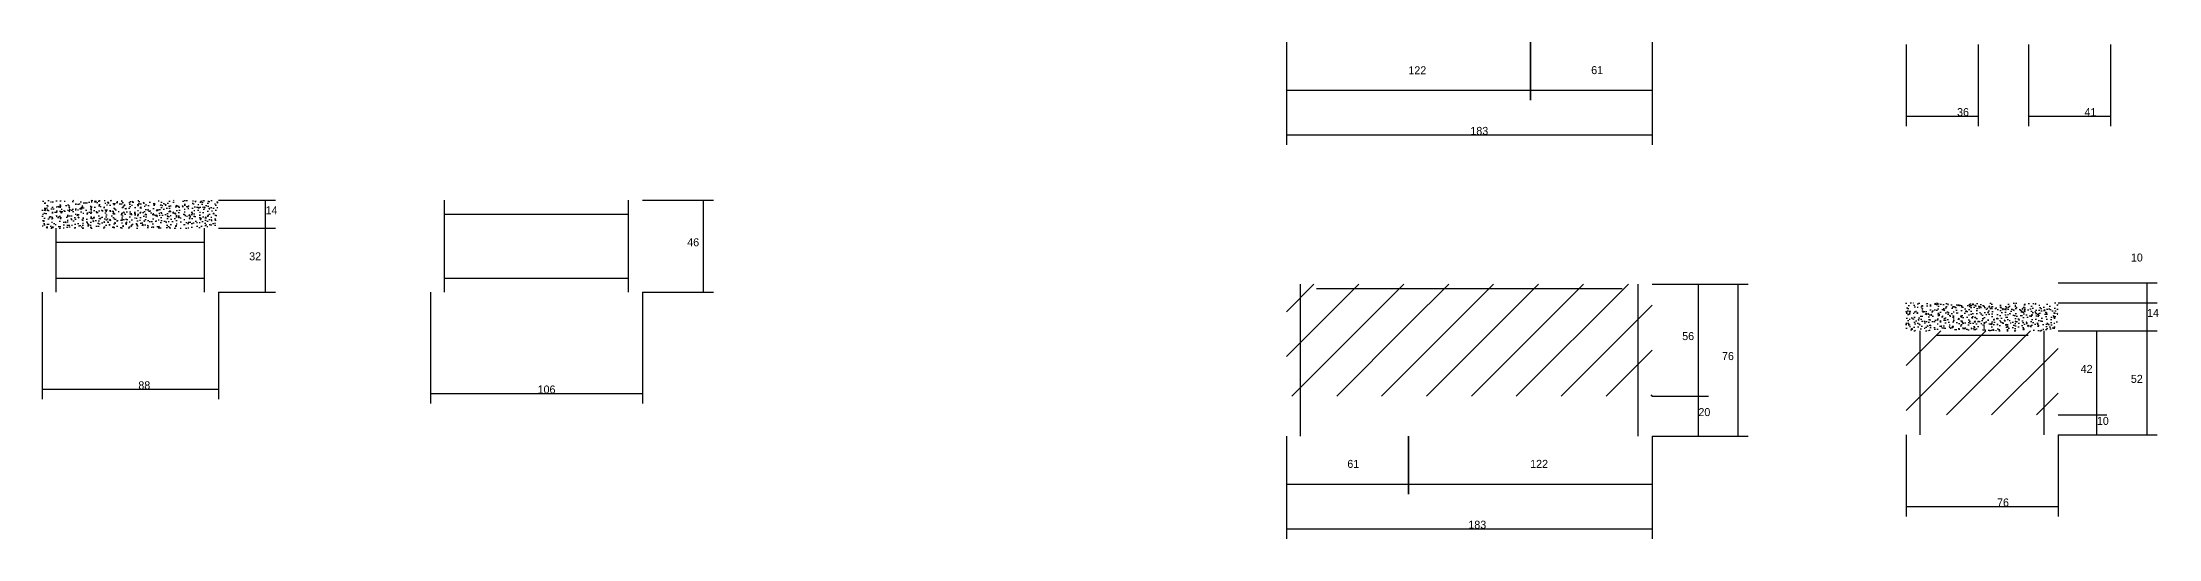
# Model space of a CAD drawing. Header units: metres. Extents: x 51528 to 133537, y 28019 to 29041.
# Drawn here: x 132479 to 133537, y 28749 to 28998 of the extents above; entities that cross this region are included whole.
import ezdxf

# ---------------------------------------------------------------- set-up
doc = ezdxf.new("R2010")
doc.units = ezdxf.units.M
for name, color, linetype in [('COTA', 241, 'Continuous'), ('Hachura', 253, 'Continuous'), ('SARR_2.2x7', 40, 'Continuous')]:
    doc.layers.add(name, color=color, linetype=linetype)

msp = doc.modelspace()

# ---------------------------------------------------------------- hatches: boundary and pattern name
at = {"layer": 'COTA'}
h = msp.add_hatch(dxfattribs=at)
h.set_pattern_fill('AR-CONC', scale=0.03)
h.paths.add_polyline_path([(132567.3, 28904.6), (132567.3, 28918.6), (132479.3, 28918.6), (132479.3, 28904.6)])
h = msp.add_hatch(dxfattribs=at)
h.set_pattern_fill('AR-CONC', scale=0.03)
h.paths.add_polyline_path([(133487, 28853.3), (133487, 28867.3), (133487, 28867.3), (133411.1, 28867.3), (133411.1, 28867.3), (133411.1, 28853.3), (133411.1, 28853.3), (133487, 28853.3)])
at = {"layer": 'Hachura'}
h = msp.add_hatch(dxfattribs=at)
h.set_pattern_fill('ANSI31', scale=5)
h.paths.add_polyline_path([(133162.1, 28876.7), (133101.2, 28876.7), (133101.2, 28820.7), (133162.1, 28820.7)])
h = msp.add_hatch(dxfattribs=at)
h.set_pattern_fill('ANSI31', scale=5)
h.paths.add_polyline_path([(133284.1, 28820.7), (133284.1, 28876.7), (133162.1, 28876.7), (133162.1, 28820.7)])
h = msp.add_hatch(dxfattribs=at)
h.set_pattern_fill('ANSI31', scale=5)
h.paths.add_polyline_path([(133411.1, 28811.3), (133487, 28811.3), (133487, 28853.3), (133411.1, 28853.3)])

# ---------------------------------------------------------------- linework, layer by layer
at = {"layer": 'COTA'}
for p, q in [((133101.2, 28997.6), (133101.2, 28968.6)), ((133101.2, 28997.6), (133101.2, 28946.3)), ((133223.1, 28997.6), (133223.1, 28968.6)), ((133223.2, 28997.6), (133223.2, 28968.6)), ((133284.1, 28997.6), (133284.1, 28968.6)), ((133284.1, 28997.6), (133284.1, 28946.3)), ((133411.1, 28996.5), (133411.1, 28955.7)), ((133447, 28996.5), (133447, 28955.7)), ((133472.3, 28996.5), (133472.3, 28955.7)), ((133513.2, 28996.5), (133513.2, 28955.7)), ((133101.2, 28973.6), (133223.2, 28973.6)), ((133223.1, 28973.6), (133284.1, 28973.6)), ((133411.1, 28960.7), (133447, 28960.7)), ((133472.3, 28960.7), (133513.2, 28960.7)), ((133101.2, 28951.3), (133284.1, 28951.3)), ((132567.3, 28918.6), (132595.9, 28918.6)), ((132590.9, 28904.6), (132590.9, 28918.6)), ((132779.4, 28918.6), (132814.8, 28918.6)), ((132809.8, 28872.6), (132809.8, 28918.6)), ((132567.3, 28904.6), (132595.9, 28904.6)), ((132567.3, 28904.6), (132595.9, 28904.6)), ((132590.9, 28872.6), (132590.9, 28904.6)), ((133284.1, 28876.7), (133332.1, 28876.7)), ((133284.1, 28876.7), (133312.2, 28876.7)), ((133307.2, 28820.7), (133307.2, 28876.7)), ((133327.1, 28800.7), (133327.1, 28876.7)), ((133487, 28877.3), (133536.5, 28877.3)), ((133531.5, 28867.3), (133531.5, 28877.3)), ((132479.3, 28872.6), (132479.3, 28819.1)), ((132567.3, 28872.6), (132567.3, 28819.1)), ((132567.3, 28872.6), (132595.9, 28872.6)), ((132673.4, 28872.6), (132673.4, 28817)), ((132779.4, 28872.6), (132779.4, 28817)), ((132779.4, 28872.6), (132814.8, 28872.6)), ((133487, 28867.3), (133536.5, 28867.3)), ((133487, 28867.3), (133536.5, 28867.3)), ((133531.5, 28853.3), (133531.5, 28867.3)), ((133487, 28853.3), (133536.5, 28853.3)), ((133487, 28853.3), (133536.5, 28853.3)), ((133487, 28853.3), (133511.4, 28853.3)), ((133506.4, 28811.3), (133506.4, 28853.3)), ((133531.5, 28801.3), (133531.5, 28853.3)), ((132479.3, 28824.1), (132567.3, 28824.1)), ((132673.4, 28822), (132779.4, 28822)), ((133284.1, 28820.7), (133312.2, 28820.7)), ((133284.1, 28820.7), (133312.2, 28820.7)), ((133307.2, 28800.7), (133307.2, 28820.7)), ((133487, 28811.3), (133511.4, 28811.3)), ((133487, 28811.3), (133511.4, 28811.3)), ((133506.4, 28801.3), (133506.4, 28811.3)), ((133101.2, 28800.7), (133101.2, 28771.7)), ((133101.2, 28800.7), (133101.2, 28749.4)), ((133162.1, 28800.7), (133162.1, 28771.7)), ((133162.2, 28800.7), (133162.2, 28771.7)), ((133284.1, 28800.7), (133284.1, 28771.7)), ((133284.1, 28800.7), (133284.1, 28749.4)), ((133284.1, 28800.7), (133332.1, 28800.7)), ((133284.1, 28800.7), (133312.2, 28800.7)), ((133411.1, 28801.3), (133411.1, 28760.5)), ((133487, 28801.3), (133487, 28760.5)), ((133487, 28801.3), (133536.5, 28801.3)), ((133487, 28801.3), (133511.4, 28801.3)), ((133101.2, 28776.7), (133162.2, 28776.7)), ((133162.1, 28776.7), (133284.1, 28776.7)), ((133411.1, 28765.5), (133487, 28765.5)), ((133101.2, 28754.4), (133284.1, 28754.4))]:
    msp.add_line(p, q, dxfattribs=at)
at = {"layer": 'SARR_2.2x7'}
for p, q in [((132680.4, 28872.6), (132680.4, 28918.6)), ((132772.4, 28872.6), (132772.4, 28918.6)), ((132486.3, 28872.6), (132486.3, 28904.6)), ((132560.3, 28872.6), (132560.3, 28904.6)), ((132680.4, 28911.6), (132772.4, 28911.6)), ((132486.3, 28897.6), (132560.3, 28897.6)), ((132486.3, 28879.6), (132560.3, 28879.6)), ((132680.4, 28879.6), (132772.4, 28879.6)), ((133108.2, 28820.7), (133108.2, 28876.7)), ((133116.2, 28874.5), (133162.1, 28874.5)), ((133162.1, 28874.5), (133269.1, 28874.5)), ((133277.1, 28820.7), (133277.1, 28876.7)), ((133418.1, 28811.3), (133418.1, 28853.3)), ((133480, 28811.3), (133480, 28853.3)), ((133426.1, 28851.1), (133472, 28851.1)), ((133108.2, 28800.7), (133108.2, 28820.7)), ((133277.1, 28800.7), (133277.1, 28820.7)), ((133418.1, 28801.3), (133418.1, 28811.3)), ((133480, 28801.3), (133480, 28811.3))]:
    msp.add_line(p, q, dxfattribs=at)

# ---------------------------------------------------------------- texts
at = {"layer": 'COTA'}
for s, p in [('122', (133162.2, 28981.6)), ('61', (133253.6, 28981.7)), ('36', (133436.5, 28960.7)), ('41', (133500.2, 28960.7)), ('183', (133193.2, 28951.3)), ('14', (132590.9, 28911.6)), ('46', (132801.7, 28895.6)), ('32', (132582.7, 28888.6)), ('10', (133523.4, 28888)), ('14', (133531.5, 28860.3)), ('56', (133299.1, 28848.7)), ('76', (133319, 28838.7)), ('42', (133498.3, 28832.3)), ('52', (133523.4, 28827.3)), ('88', (132527.3, 28824.1)), ('106', (132726.9, 28822)), ('20', (133307.2, 28810.7)), ('10', (133506.4, 28806.3)), ('61', (133131.7, 28784.8)), ('122', (133223.1, 28784.8)), ('76', (133456.5, 28765.5)), ('183', (133192.2, 28754.4))]:
    msp.add_text(s, height=4, dxfattribs=at).set_placement(p)

doc.saveas('drawing.dxf')
